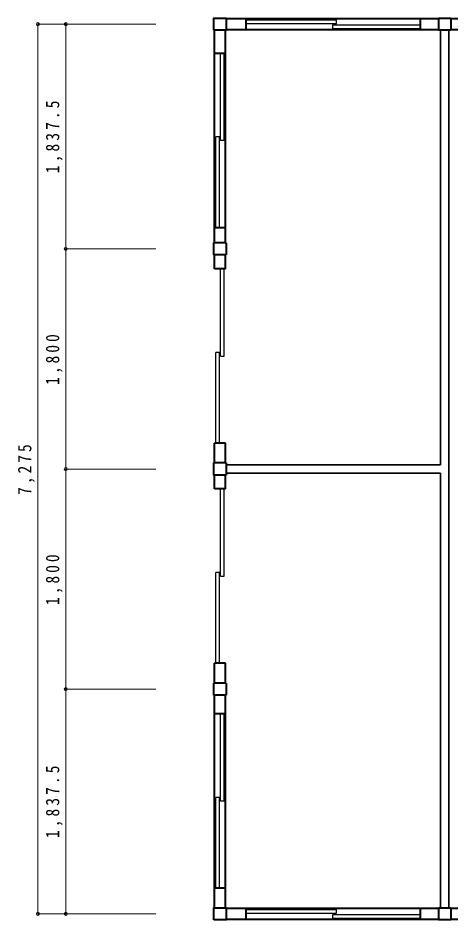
# Model space of a CAD drawing. Units: millimetres at full size, sheet at 1:50. Extents: x -10220 to 10872, y -9583 to 9014.
# Drawn here: x -10220 to -6679, y -8630 to -1255 of the extents above; entities that cross this region are included whole.
import ezdxf

# ---------------------------------------------------------------- set-up
doc = ezdxf.new("R2010")
doc.units = ezdxf.units.MM
doc.header["$LTSCALE"] = 50
doc.header["$PDMODE"] = 32
doc.header["$PDSIZE"] = 25
doc.layers.add('0-0', color=2, linetype='Continuous', lineweight=40)
doc.layers.add('0-F', color=4, linetype='Continuous', lineweight=18)
doc.styles.add('ＭＳ ゴシック', font='')
doc.styles.get('ＭＳ ゴシック').set_extended_font_data('MS Gothic')

msp = doc.modelspace()

# ---------------------------------------------------------------- linework, layer by layer
at = {"layer": '0-0'}
for p, q in [((-8518.54, -1260.48), (-6781.04, -1260.48)), ((-8356.04, -1260.48), (-8356.04, -1350.48)), ((-6931.04, -1260.48), (-6931.04, -1350.48)), ((-6781.04, -1260.48), (-6781.04, -1255.48)), ((-6781.04, -1255.48), (-6681.04, -1255.48)), ((-6681.04, -1260.48), (-6681.04, -1255.48)), ((-6681.04, -1260.48), (-4981.04, -1260.48)), ((-8613.54, -3092.98), (-8613.54, -1355.48)), ((-8523.54, -3092.98), (-8523.54, -1355.48)), ((-8518.54, -1350.48), (-6781.04, -1350.48)), ((-6681.04, -1355.48), (-6781.04, -1355.48)), ((-6681.04, -1350.48), (-4981.04, -1350.48)), ((-8613.54, -1542.98), (-8523.54, -1542.98)), ((-8613.54, -2967.98), (-8523.54, -2967.98)), ((-8618.54, -3192.98), (-8618.54, -3092.98)), ((-8523.54, -3092.98), (-8518.54, -3092.98)), ((-8518.54, -3092.98), (-8518.54, -3192.98)), ((-8613.54, -3305.48), (-8613.54, -3192.98)), ((-8523.54, -3192.98), (-8518.54, -3192.98)), ((-8523.54, -3305.48), (-8523.54, -3192.98)), ((-8523.54, -3305.48), (-8613.54, -3305.48)), ((-8523.54, -4730.48), (-8613.54, -4730.48)), ((-8613.54, -4892.98), (-8613.54, -4730.48)), ((-8523.54, -4892.98), (-8523.54, -4730.48)), ((-8523.54, -4892.98), (-8518.54, -4892.98)), ((-8518.54, -4892.98), (-8518.54, -4992.98)), ((-8613.54, -5105.48), (-8613.54, -4992.98)), ((-8523.54, -4992.98), (-8518.54, -4992.98)), ((-8523.54, -5105.48), (-8523.54, -4992.98)), ((-8523.54, -5105.48), (-8613.54, -5105.48)), ((-8523.54, -6530.48), (-8613.54, -6530.48)), ((-8613.54, -6692.98), (-8613.54, -6530.48)), ((-8523.54, -6692.98), (-8523.54, -6530.48)), ((-8618.54, -6792.98), (-8618.54, -6692.98)), ((-8523.54, -6692.98), (-8518.54, -6692.98)), ((-8518.54, -6692.98), (-8518.54, -6792.98)), ((-8613.54, -8530.48), (-8613.54, -6792.98)), ((-8523.54, -6792.98), (-8518.54, -6792.98)), ((-8523.54, -8530.48), (-8523.54, -6792.98)), ((-8613.54, -6942.98), (-8523.54, -6942.98)), ((-8613.54, -8367.98), (-8523.54, -8367.98)), ((-6781.04, -8535.48), (-8518.54, -8535.48)), ((-8356.04, -8535.48), (-8356.04, -8625.48)), ((-6931.04, -8535.48), (-6931.04, -8625.48)), ((-6781.04, -8535.48), (-6781.04, -8530.48)), ((-6781.04, -8530.48), (-6681.04, -8530.48)), ((-6681.04, -8535.48), (-6681.04, -8530.48)), ((-4981.04, -8535.48), (-6681.04, -8535.48)), ((-6781.04, -8625.48), (-8518.54, -8625.48)), ((-4981.04, -8625.48), (-6681.04, -8625.48)), ((-6681.04, -8630.48), (-6781.04, -8630.48))]:
    msp.add_line(p, q, dxfattribs=at)
at = {"layer": '0-0', "color": 7, "lineweight": 25}
for p, q in [((-8356.04, -1270.48), (-7616.04, -1270.48)), ((-7646.04, -1340.48), (-6931.04, -1340.48)), ((-8533.54, -2257.98), (-8533.54, -1542.98)), ((-8603.54, -2967.98), (-8603.54, -2227.98)), ((-8563.54, -4020.48), (-8563.54, -3305.48)), ((-8573.54, -3990.48), (-8603.54, -3990.48)), ((-8603.54, -4730.48), (-8603.54, -3990.48)), ((-8573.54, -4730.48), (-8573.54, -3990.48)), ((-8563.54, -5820.48), (-8563.54, -5105.48)), ((-8573.54, -5790.48), (-8603.54, -5790.48)), ((-8603.54, -6530.48), (-8603.54, -5790.48)), ((-8573.54, -6530.48), (-8573.54, -5790.48)), ((-8533.54, -7657.98), (-8533.54, -6942.98)), ((-8603.54, -8367.98), (-8603.54, -7627.98)), ((-8356.04, -8545.48), (-7616.04, -8545.48)), ((-7646.04, -8615.48), (-6931.04, -8615.48))]:
    msp.add_line(p, q, dxfattribs=at)
at = {"layer": '0-0', "color": 3, "lineweight": 35}
for p, q in [((-6766.04, -1355.48), (-6766.04, -4907.98)), ((-6696.04, -1355.48), (-6696.04, -8530.48)), ((-8518.54, -4907.98), (-6766.04, -4907.98)), ((-8518.54, -4977.98), (-6766.04, -4977.98)), ((-6766.04, -4977.98), (-6766.04, -8530.48))]:
    msp.add_line(p, q, dxfattribs=at)
at = {"layer": '0-0'}
for points in [[(-8618.54, -1355.48), (-8618.54, -1255.48), (-8518.54, -1255.48), (-8518.54, -1355.48)], [(-8618.54, -8630.48), (-8618.54, -8530.48), (-8518.54, -8530.48), (-8518.54, -8630.48)]]:
    msp.add_lwpolyline(points, close=True, dxfattribs=at)
at = {"layer": '0-0', "color": 7, "lineweight": 25}
for points in [[(-8356.04, -1300.48), (-7616.04, -1300.48), (-7616.04, -1270.48)], [(-7646.04, -1340.48), (-7646.04, -1310.48), (-6931.04, -1310.48)], [(-8533.54, -2257.98), (-8563.54, -2257.98), (-8563.54, -1542.98)], [(-8573.54, -2967.98), (-8573.54, -2227.98), (-8603.54, -2227.98)], [(-8563.54, -4020.48), (-8533.54, -4020.48), (-8533.54, -3305.48)], [(-8563.54, -5820.48), (-8533.54, -5820.48), (-8533.54, -5105.48)], [(-8533.54, -7657.98), (-8563.54, -7657.98), (-8563.54, -6942.98)], [(-8573.54, -8367.98), (-8573.54, -7627.98), (-8603.54, -7627.98)], [(-8356.04, -8575.48), (-7616.04, -8575.48), (-7616.04, -8545.48)], [(-7646.04, -8615.48), (-7646.04, -8585.48), (-6931.04, -8585.48)]]:
    msp.add_lwpolyline(points, dxfattribs=at)
at = {"layer": '0-0'}
for points in [[(-6781.04, -1260.48), (-6781.04, -1350.48), (-6781.04, -1355.48)], [(-6681.04, -1260.48), (-6681.04, -1350.48), (-6681.04, -1355.48)], [(-8523.54, -3092.98), (-8613.54, -3092.98), (-8618.54, -3092.98)], [(-8523.54, -3192.98), (-8613.54, -3192.98), (-8618.54, -3192.98)], [(-8523.54, -4892.98), (-8613.54, -4892.98), (-8618.54, -4892.98)], [(-8523.54, -4992.98), (-8613.54, -4992.98), (-8618.54, -4992.98), (-8618.54, -4892.98)], [(-8523.54, -6692.98), (-8613.54, -6692.98), (-8618.54, -6692.98)], [(-8523.54, -6792.98), (-8613.54, -6792.98), (-8618.54, -6792.98)], [(-6781.04, -8535.48), (-6781.04, -8625.48), (-6781.04, -8630.48)], [(-6681.04, -8535.48), (-6681.04, -8625.48), (-6681.04, -8630.48)]]:
    msp.add_lwpolyline(points, dxfattribs=at)
at = {"layer": '0-F'}
for p, q in [((-10057.71, -1305.48), (-10057.71, -8580.48)), ((-10057.71, -1305.48), (-9829.72, -1305.48)), ((-9829.72, -3142.98), (-9829.72, -1305.48)), ((-9829.72, -1305.48), (-9091.84, -1305.48)), ((-9829.72, -4942.98), (-9829.72, -3142.98)), ((-9829.72, -3142.98), (-9091.84, -3142.98)), ((-9829.72, -6742.98), (-9829.72, -4942.98)), ((-9829.72, -4942.98), (-9091.84, -4942.98)), ((-9829.72, -8580.48), (-9829.72, -6742.98)), ((-9829.72, -6742.98), (-9091.84, -6742.98)), ((-10057.71, -8580.48), (-9829.72, -8580.48)), ((-9829.72, -8580.48), (-9091.84, -8580.48))]:
    msp.add_line(p, q, dxfattribs=at)
for p in [(-10057.71, -1305.48), (-9829.72, -1305.48), (-9829.72, -3142.98), (-9829.72, -4942.98), (-9829.72, -6742.98), (-10057.71, -8580.48), (-9829.72, -8580.48)]:
    msp.add_point(p, dxfattribs=at)

# ---------------------------------------------------------------- texts
at = {"layer": '0-F', "color": 7, "char_height": 110, "attachment_point": 7, "rotation": 90, "style": 'ＭＳ ゴシック'}
for s, insert in [('\\T1.39;\\W0.85;1,837.5', (-9854.72, -2524.23)), ('\\T1.38;\\W0.85;1,800', (-9854.72, -4255.48)), ('\\T1.38;\\W0.85;7,275', (-10082.71, -5155.48)), ('\\T1.38;\\W0.85;1,800', (-9854.72, -6055.48)), ('\\T1.39;\\W0.85;1,837.5', (-9854.72, -7961.73))]:
    msp.add_mtext(s, dxfattribs=dict(at, insert=insert))

doc.saveas('drawing.dxf')
